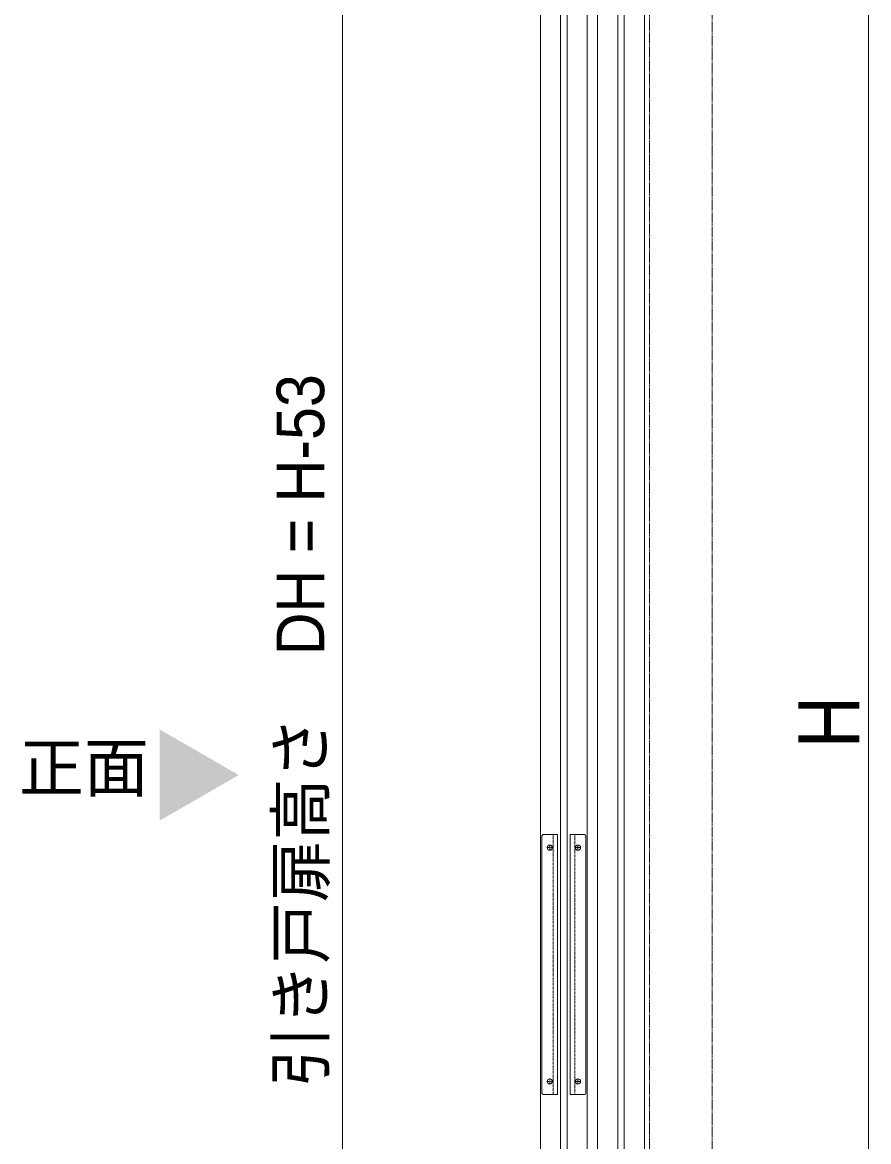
# Model space of a CAD drawing. Units: millimetres, scale not verified. Extents: x -6062 to 6062, y -3045 to 3045.
# Drawn here: x -1021 to -369, y -1123 to -262 of the extents above; entities that cross this region are included whole.
import ezdxf
from ezdxf.enums import TextEntityAlignment as Align

# ---------------------------------------------------------------- set-up
doc = ezdxf.new("R2010")
doc.units = ezdxf.units.MM
doc.header["$LTSCALE"] = 20
for name, pattern in [('USER1', [1.11, 0.71, -0.4]), ('USER2', [10.5, 8, -0.5, 0.5, -0.5, 0.5, -0.5]), ('USER3', [2.91, 1.76, -0.4, 0.35, -0.4])]:
    doc.linetypes.add(name, pattern=pattern)
for name, color, linetype, lineweight in [('0-0_2寸法-3', 7, 'Continuous', 15), ('0-1_2寸法-1', 7, 'Continuous', 15), ('0-6_3一般', 7, 'Continuous', 15)]:
    doc.layers.add(name, color=color, linetype=linetype, lineweight=lineweight)
doc.styles.add('ＭＳ Ｐゴシック', font='')
doc.styles.get('ＭＳ Ｐゴシック').set_extended_font_data('MS PGothic')

# ---------------------------------------------------------------- blocks, each defined once
blk = doc.blocks.new('グループ-19')
at = {"layer": '0-6_3一般', "linetype": 'USER2'}
for p, q in [((24989.3, -39998), (24989.3, 8002)), ((25952.2, 8002), (25952.2, -39998))]:
    blk.add_line(p, q, dxfattribs=at)
at = {"layer": '0-6_3一般'}
for p, q in [((23309.3, -39678), (23309.3, 7192)), ((24189.3, -39678), (24189.3, 7192)), ((24909.3, 7192), (24909.3, -39678)), ((24499.3, -39218), (24499.3, 6582)), ((24599.3, 6582), (24599.3, -39218)), ((23332.3, -17758), (23332.3, -21718)), ((24006.3, -21718), (24006.3, -17758))]:
    blk.add_line(p, q, dxfattribs=at)
at = {"layer": '0-6_3一般', "linetype": 'USER1'}
for p, q in [((23502.3, -21738), (23502.3, -17738)), ((23836.3, -17738), (23836.3, -21738))]:
    blk.add_line(p, q, dxfattribs=at)
at = {"layer": '0-6_3一般', "linetype": 'USER3'}
for p, q in [((23452.3, -17982), (23452.3, -17894)), ((23886.3, -17894), (23886.3, -17982)), ((23408.3, -17938), (23496.3, -17938)), ((23842.3, -17938), (23930.3, -17938)), ((23408.3, -21538), (23496.3, -21538)), ((23452.3, -21582), (23452.3, -21494)), ((23842.3, -21538), (23930.3, -21538)), ((23886.3, -21494), (23886.3, -21582))]:
    blk.add_line(p, q, dxfattribs=at)
at = {"layer": '0-6_3一般'}
for points in [[(23309.3, 7192), (24029.3, 7192), (24029.3, -39678)], [(23352.3, -21738), (23572.3, -21738), (23572.3, -17738), (23352.3, -17738)], [(23986.3, -17738), (23766.3, -17738), (23766.3, -21738), (23986.3, -21738)]]:
    blk.add_lwpolyline(points, dxfattribs=at)
blk.add_lwpolyline([(23719.3, 6582), (23719.3, -39218), (23619.3, -39218), (23619.3, 6582)], close=True, dxfattribs=at)
for centre in [(23452.3, -17938), (23886.3, -17938), (23452.3, -21538), (23886.3, -21538)]:
    blk.add_circle(centre, 40, dxfattribs=at)
for centre, start, end in [((23352.3, -17758), 90, 180), ((23986.3, -17758), 0, 90), ((23352.3, -21718), 180, 270), ((23986.3, -21718), 270, 0)]:
    blk.add_arc(centre, 20, start, end, dxfattribs=at)

msp = doc.modelspace()

# ---------------------------------------------------------------- linework, layer by layer
at = {"layer": '0-0_2寸法-3'}
msp.add_solid([(-915.28, -805.93), (-854.54, -841), (-915.28, -876.07)], dxfattribs=at)
at = {"layer": '0-1_2寸法-1'}
for p, q in [((-369.28, -1987.29), (-369.28, 387.29)), ((-774.54, 346.79), (-774.54, -1974.79))]:
    msp.add_line(p, q, dxfattribs=at)

# ---------------------------------------------------------------- block references
at = {"layer": '0-6_3一般', "xscale": 0.05, "yscale": 0.05}
msp.add_blockref('グループ-19', (-1787.5, 0), dxfattribs=at)

# ---------------------------------------------------------------- texts
at = {"layer": '0-0_2寸法-3', "style": 'ＭＳ Ｐゴシック'}
msp.add_text('正面', height=36.66, dxfattribs=at).set_placement((-1023.76, -864.58), align=Align.BOTTOM_LEFT)
at = {"layer": '0-1_2寸法-1', "style": 'ＭＳ Ｐゴシック'}
for s, height, width, p in [('引き戸扉高さ\u3000DH = H-53', 36.66, 0.95, (-777.65, -1081.33)), ('H', 47.17, 0.9, (-362.21, -820.25))]:
    msp.add_text(s, height=height, rotation=90, dxfattribs=dict(at, width=width)).set_placement(p, align=Align.BOTTOM_LEFT)

doc.saveas('drawing.dxf')
